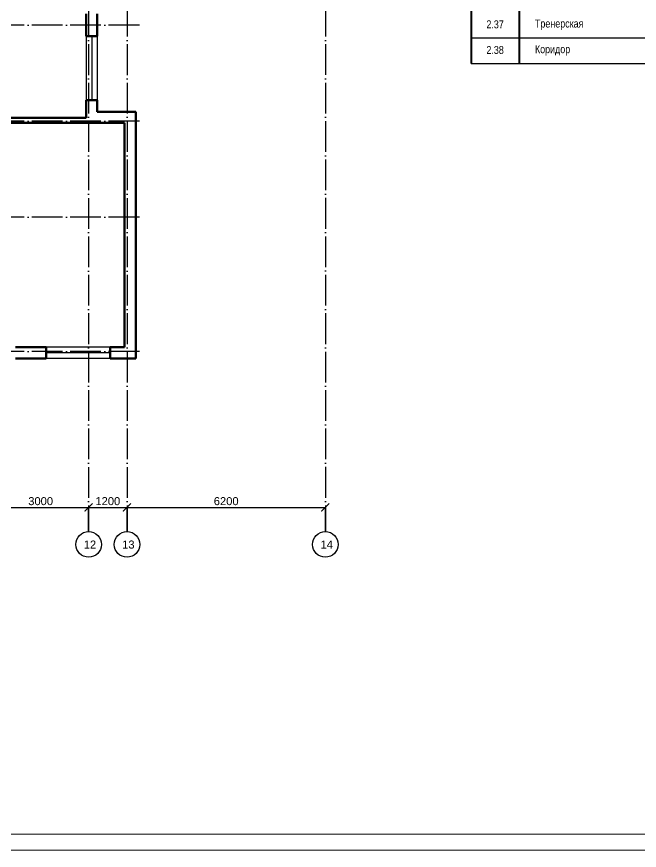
# Model space of a CAD drawing. Header units: millimetres. Extents: x 1982 to 10001982, y -1005230 to 4320529.
# Drawn here: x 2424440 to 2443904, y 1123450 to 1149484 of the extents above; entities that cross this region are included whole.
import ezdxf

# ---------------------------------------------------------------- set-up
doc = ezdxf.new("R2010")
doc.units = ezdxf.units.MM
doc.linetypes.add('ACAD_ISO04W100', pattern=[30, 24, -3, 0, -3])
doc.layers.add('Level 50', color=7, linetype='Continuous', lineweight=0)
doc.layers.add('Стены', color=7, linetype='Continuous', lineweight=50)
for name, color, linetype in [('Окна', 127, 'Continuous'), ('Оси', 30, 'Continuous'), ('Осн надпись', 7, 'Continuous'), ('размеры оси', 163, 'Continuous')]:
    doc.layers.add(name, color=color, linetype=linetype)
doc.styles.add('_ТАБЛИЧНЫЙ(1-100)', font='arial.ttf', dxfattribs={"width": 0.8, "height": 300})
doc.styles.get("Standard").update_dxf_attribs({"font": 'arial.ttf'})
doc.dimstyles.new('100', dxfattribs={"dimtxt": 250, "dimasz": 250, "dimexe": 1.25, "dimexo": 0.625, "dimgap": 65, "dimtad": 1, "dimtxsty": 'Standard', "dimblk": 'ARCHTICK', "dimcen": 250, "dimadec": 0, "dimazin": 0, "dimtfac": 1, "dimtmove": 0, "dimatfit": 3, "dimldrblk": 'ARCHTICK', "dimfxl": 1, "dimarcsym": 0})

# ---------------------------------------------------------------- blocks, each defined once
blk = doc.blocks.new('_ArchTick')
at = {"color": 0, "linetype": 'ByBlock', "const_width": 0.15}
blk.add_lwpolyline([(-0.5, -0.5), (0.5, 0.5)], dxfattribs=at)
blk = doc.blocks.new('*D327')
at = {"layer": 'Defpoints', "color": 0, "lineweight": 0, "transparency": 16777216}
for p in [(2426690, 1134160), (2423690, 1133403), (2426690, 1133403)]:
    blk.add_point(p, dxfattribs=at)
at = {"layer": 'размеры оси', "color": 0, "lineweight": -2, "transparency": 16777216}
for p, q in [((2423690, 1133403), (2423690, 1134161)), ((2423690, 1134160), (2426690, 1134160)), ((2426690, 1133403), (2426690, 1134161))]:
    blk.add_line(p, q, dxfattribs=at)
at = {"layer": 'размеры оси', "color": 0, "lineweight": -2, "transparency": 16777216, "xscale": 250, "yscale": 250, "zscale": 250, "rotation": 180}
blk.add_blockref('_ArchTick', (2423690, 1134160), dxfattribs=at)
at = {"layer": 'размеры оси', "color": 0, "lineweight": -2, "transparency": 16777216, "xscale": 250, "yscale": 250, "zscale": 250}
blk.add_blockref('_ArchTick', (2426690, 1134160), dxfattribs=at)
at = {"layer": 'размеры оси', "color": 0, "transparency": 16777216, "insert": (2425190, 1134353), "char_height": 250, "attachment_point": 5}
blk.add_mtext('3000', dxfattribs=at)
blk = doc.blocks.new('*D328')
at = {"layer": 'Defpoints', "color": 0, "lineweight": 0, "transparency": 16777216}
for p in [(2427890, 1134160), (2426690, 1133403), (2427890, 1133403)]:
    blk.add_point(p, dxfattribs=at)
at = {"layer": 'размеры оси', "color": 0, "lineweight": -2, "transparency": 16777216}
for p, q in [((2426690, 1133403), (2426690, 1134161)), ((2426690, 1134160), (2427890, 1134160)), ((2427890, 1133403), (2427890, 1134161))]:
    blk.add_line(p, q, dxfattribs=at)
at = {"layer": 'размеры оси', "color": 0, "lineweight": -2, "transparency": 16777216, "xscale": 250, "yscale": 250, "zscale": 250, "rotation": 180}
blk.add_blockref('_ArchTick', (2426690, 1134160), dxfattribs=at)
at = {"layer": 'размеры оси', "color": 0, "lineweight": -2, "transparency": 16777216, "xscale": 250, "yscale": 250, "zscale": 250}
blk.add_blockref('_ArchTick', (2427890, 1134160), dxfattribs=at)
at = {"layer": 'размеры оси', "color": 0, "transparency": 16777216, "insert": (2427290, 1134353), "char_height": 250, "attachment_point": 5}
blk.add_mtext('1200', dxfattribs=at)
blk = doc.blocks.new('*D306')
at = {"layer": 'Defpoints', "color": 0, "lineweight": 0, "transparency": 16777216}
for p in [(2434090, 1134160), (2427890, 1133403), (2434090, 1133403)]:
    blk.add_point(p, dxfattribs=at)
at = {"layer": 'размеры оси', "color": 0, "lineweight": -2, "transparency": 16777216}
for p, q in [((2427890, 1133403), (2427890, 1134161)), ((2427890, 1134160), (2434090, 1134160)), ((2434090, 1133403), (2434090, 1134161))]:
    blk.add_line(p, q, dxfattribs=at)
at = {"layer": 'размеры оси', "color": 0, "lineweight": -2, "transparency": 16777216, "xscale": 250, "yscale": 250, "zscale": 250, "rotation": 180}
blk.add_blockref('_ArchTick', (2427890, 1134160), dxfattribs=at)
at = {"layer": 'размеры оси', "color": 0, "lineweight": -2, "transparency": 16777216, "xscale": 250, "yscale": 250, "zscale": 250}
blk.add_blockref('_ArchTick', (2434090, 1134160), dxfattribs=at)
at = {"layer": 'размеры оси', "color": 0, "transparency": 16777216, "insert": (2430990, 1134353), "char_height": 250, "attachment_point": 5}
blk.add_mtext('6200', dxfattribs=at)
blk = doc.blocks.new('*U49')
at = {"color": 7, "linetype": 'Continuous', "lineweight": 0, "flags": 128}
blk.add_lwpolyline([(63.075, 29.7), (63.075, -29.7), (-63.075, -29.7), (-63.075, 29.7), (63.075, 29.7)], close=True, dxfattribs=at)
at = {"layer": 'Level 50', "color": 7, "linetype": 'Continuous', "lineweight": 13}
blk.add_line((62.575, -29.2), (-62.275, -29.2), dxfattribs=at)

msp = doc.modelspace()

# ---------------------------------------------------------------- linework, layer by layer
at = {"color": 0, "linetype": 'ByBlock', "lineweight": 40}
for p, q in [((2438644.978, 1180133.625), (2438644.978, 1148021.199)), ((2440144.978, 1180133.625), (2440144.978, 1148021.199))]:
    msp.add_line(p, q, dxfattribs=at)
at = {"color": 0, "linetype": 'ByBlock', "lineweight": -2}
msp.add_line((2438644.978, 1148821.199), (2450144.978, 1148821.199), dxfattribs=at)
at = {"layer": 'Окна'}
for p, q in [((2426610.421, 1148874.059), (2426610.421, 1146874.059)), ((2426785.421, 1148874.059), (2426785.421, 1146874.059)), ((2426960.421, 1148874.059), (2426960.421, 1146874.059)), ((2427360.421, 1139164.059), (2425360.421, 1139164.059)), ((2427360.421, 1138989.059), (2425360.421, 1138989.059)), ((2427360.421, 1138814.059), (2425360.421, 1138814.059))]:
    msp.add_line(p, q, dxfattribs=at)
at = {"layer": 'Оси', "linetype": 'ACAD_ISO04W100', "ltscale": 40}
for p, q in [((2426690.421, 1177424.059), (2426690.421, 1133402.682)), ((2427890.421, 1177424.059), (2427890.421, 1133402.682)), ((2434090.421, 1164224.059), (2434090.421, 1133402.682)), ((2428276.32, 1149224.059), (2343540.724, 1149224.059)), ((2428276.32, 1146224.059), (2343540.724, 1146224.059)), ((2428276.32, 1143224.059), (2343540.724, 1143224.059)), ((2428276.32, 1139024.059), (2343540.724, 1139024.059))]:
    msp.add_line(p, q, dxfattribs=at)
at = {"layer": 'Осн надпись', "ltscale": 40}
for centre in [(2426690.421, 1133002.682), (2427890.421, 1133002.682), (2434090.421, 1133002.682)]:
    msp.add_circle(centre, 400, dxfattribs=at)
at = {"layer": 'размеры оси', "color": 7, "lineweight": 30}
msp.add_line((2438644.978, 1148021.199), (2450144.978, 1148021.199), dxfattribs=at)
at = {"layer": 'Стены'}
for p, q in [((2426610.421, 1148874.059), (2426610.421, 1149574.059)), ((2426960.421, 1148874.059), (2426960.421, 1149574.059)), ((2426610.421, 1148874.059), (2426960.421, 1148874.059)), ((2426610.421, 1146874.059), (2426960.421, 1146874.059)), ((2426610.421, 1146874.059), (2426610.421, 1146324.059)), ((2426960.421, 1146514.059), (2426960.421, 1146874.059)), ((2418310.425, 1146324.059), (2426610.421, 1146324.059)), ((2428160.421, 1146514.059), (2426960.421, 1146514.059)), ((2428160.421, 1138814.059), (2428160.421, 1146514.059)), ((2418310.421, 1146164.059), (2427810.421, 1146164.059)), ((2427810.421, 1139164.059), (2427810.421, 1146164.059)), ((2425360.421, 1139164.059), (2424400.421, 1139164.059)), ((2425360.421, 1139164.059), (2425360.421, 1138814.059)), ((2427810.421, 1139164.059), (2427360.421, 1139164.059)), ((2427360.421, 1139164.059), (2427360.421, 1138814.059)), ((2425360.421, 1138814.059), (2424400.421, 1138814.059)), ((2428160.421, 1138814.059), (2427360.421, 1138814.059))]:
    msp.add_line(p, q, dxfattribs=at)

# ---------------------------------------------------------------- block references
at = {"layer": 'Level 50', "color": 7, "linetype": 'Continuous', "lineweight": 13, "xscale": 1000, "yscale": 1000, "zscale": 1000}
msp.add_blockref('*U49', (2400346.849, 1153149.979), dxfattribs=at)

# ---------------------------------------------------------------- texts
at = {"color": 0, "linetype": 'ByBlock', "lineweight": -2, "char_height": 250, "attachment_point": 5, "style": '_ТАБЛИЧНЫЙ(1-100)'}
for s, insert, width in [('\\pxql;2.37', (2443023.257, 1149242.97), 7800), ('\\pxql;Тренерская', (2447063.596, 1149231.514), 12845.89456), ('\\pxql;2.38', (2443023.257, 1148442.97), 7800), ('\\pxql;Коридор', (2447063.596, 1148431.514), 12845.89456)]:
    msp.add_mtext(s, dxfattribs=dict(at, insert=insert, width=width))
at = {"layer": 'Осн надпись', "char_height": 250, "attachment_point": 1}
for s, insert in [('12', (2426537.881, 1133124.564)), ('13', (2427737.881, 1133124.564)), ('14', (2433937.881, 1133124.564))]:
    msp.add_mtext_dynamic_manual_height_columns(s, width=250, gutter_width=12.5, heights=[0], dxfattribs=dict(at, insert=insert))

# ---------------------------------------------------------------- dimensions: what is measured, and where the dimension line sits
at = {"layer": 'размеры оси'}
for base, p1, p2, picture, middle in [((2426690.421, 1134159.876), (2423690.421, 1133402.682), (2426690.421, 1133402.682), '*D327', (2425190.421, 1134352.604)), ((2427890.421, 1134159.876), (2426690.421, 1133402.682), (2427890.421, 1133402.682), '*D328', (2427290.421, 1134352.519)), ((2434090.421, 1134159.876), (2427890.421, 1133402.682), (2434090.421, 1133402.682), '*D306', (2430990.421, 1134352.519))]:
    dim = msp.add_linear_dim(base=base, p1=p1, p2=p2, dimstyle='100', override={"dimtmove": 1, "dimfxl": 0}, dxfattribs=at)
    dim.commit()
    dim.dimension.update_dxf_attribs({"geometry": picture, "text_midpoint": middle})

doc.saveas('drawing.dxf')
